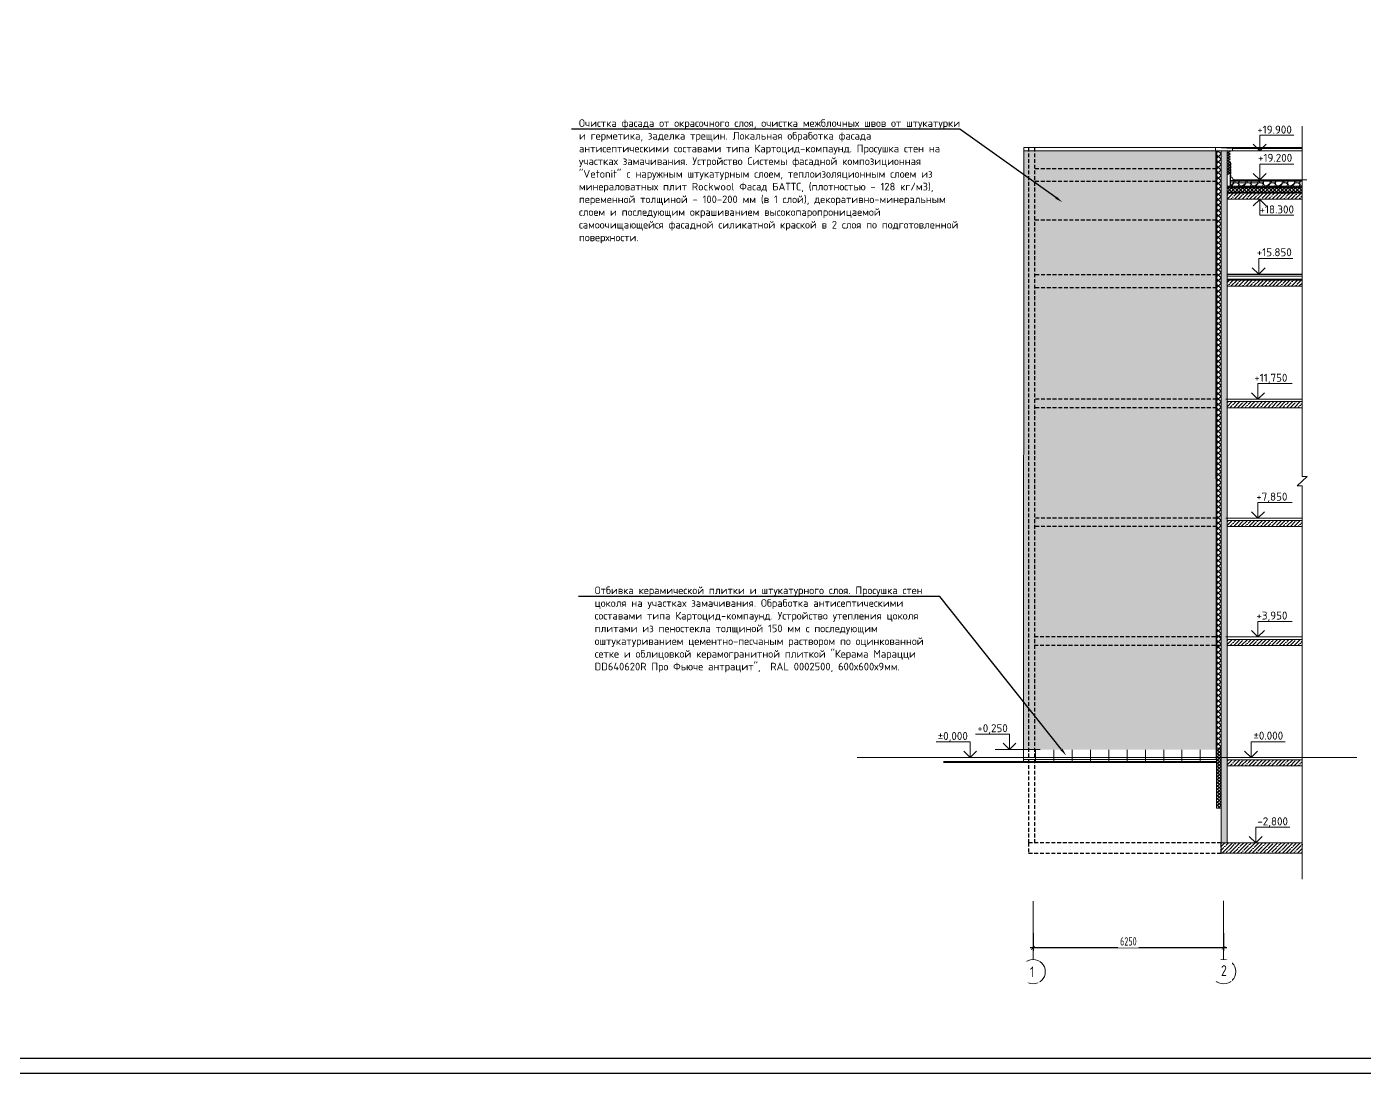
# Model space of a CAD drawing. Header units: millimetres. Extents: x -136099598 to 9192475, y 0 to 779331.
# Drawn here: x -113334 to -69466, y 242529 to 276854 of the extents above; entities that cross this region are included whole.
import ezdxf
from ezdxf import colors
from ezdxf.entities.mleader import LeaderData, LeaderLine
from ezdxf.math import Vec2, Vec3

# ---------------------------------------------------------------- set-up
doc = ezdxf.new("R2010")
doc.units = ezdxf.units.MM
doc.header["$MEASUREMENT"] = 0
doc.linetypes.add('01_base$0$DASHED2', pattern=[0.375, 0.25, -0.125])
doc.linetypes.add('DASHED', pattern=[19.05, 12.7, -6.35])
doc.layers.get('0').update_dxf_attribs({"color": 250, "lineweight": 9})
doc.layers.get('Defpoints').update_dxf_attribs({"color": 8})
for name, color, linetype, lineweight in [('!_Цоколь', 7, 'Continuous', 0), ('24_Фасад_разрез_тонкая', 7, 'Continuous', 9), ('_Фасад', 7, 'Continuous', 9), ('АР.РД_Выноски', 174, 'Continuous', 9), ('АР_Оси', 193, 'Continuous', 9), ('АР_тонкая линия', 250, 'Continuous', 0), ('пунктир', 251, 'Continuous', 13), ('СТЕНЫ кирпич ЛИДЕР', 250, 'Continuous', 15), ('Фасад_тонкие', 7, 'Continuous', 5), ('фасады', 7, 'Continuous', 9), ('Штриховка', 7, 'Continuous', 5), ('Штриховка в сечении', 7, 'Continuous', 18)]:
    doc.layers.add(name, color=color, linetype=linetype, lineweight=lineweight)
doc.layers.add('_RAMKA', color=7, linetype='Continuous')
doc.layers.add('PDF _0', color=7, linetype='Continuous')
doc.layers.add('RAL 90 10', color=7, linetype='Continuous', lineweight=0, true_color=0xf1ece1)
doc.styles.add('ICOCPEUR', font='isocpeur.ttf')
doc.styles.add('ISOCPEUR', font='isocpeur.ttf', dxfattribs={"width": 0.7})
doc.styles.add('PDF ISOCPEUR', font='isocpeur.ttf')
doc.styles.add('ГОСТ 2.304', font='isocpeur.ttf', dxfattribs={"width": 0.7})
doc.dimstyles.new('R_100', dxfattribs={"dimtxt": 270, "dimasz": 120, "dimexe": 100, "dimexo": 100, "dimgap": 80, "dimtad": 1, "dimdec": 0, "dimrnd": 5, "dimzin": 0, "dimdsep": 46, "dimtxsty": 'ISOCPEUR', "dimblk": 'ARCHTICK', "dimcen": 100, "dimdle": 100, "dimclrd": 256, "dimclre": 256, "dimclrt": 256, "dimadec": 0, "dimazin": 0, "dimtfac": 2, "dimtdec": 0, "dimtofl": 0, "dimtmove": 1, "dimatfit": 3, "dimfxl": 1, "dimtvp": 3, "dimtfill": 1, "dimtolj": 1, "dimtzin": 0, "dimarcsym": 0})

# ---------------------------------------------------------------- blocks, each defined once
blk = doc.blocks.new('_ArchTick')
at = {"color": 0, "linetype": 'ByBlock', "const_width": 0.15}
blk.add_lwpolyline([(-0.5, -0.5), (0.5, 0.5)], dxfattribs=at)
blk = doc.blocks.new('*D1795')
at = {"lineweight": -2, "ltscale": 150, "transparency": 16777216}
for p, q in [((-80327, 247119), (-80327, 246539)), ((-74077, 247122), (-74077, 246539)), ((-73977, 246639), (-80427, 246639))]:
    blk.add_line(p, q, dxfattribs=at)
at = {"layer": 'Defpoints', "color": 0, "ltscale": 150, "transparency": 16777216}
for p in [(-80327, 247219), (-74077, 247222), (-80327, 246639)]:
    blk.add_point(p, dxfattribs=at)
at = {"lineweight": -2, "ltscale": 150, "transparency": 16777216, "xscale": 120, "yscale": 120, "zscale": 120, "rotation": 180}
blk.add_blockref('_ArchTick', (-80327, 246639), dxfattribs=at)
at = {"lineweight": -2, "ltscale": 150, "transparency": 16777216, "xscale": 120, "yscale": 120, "zscale": 120}
blk.add_blockref('_ArchTick', (-74077, 246639), dxfattribs=at)
at = {"ltscale": 150, "transparency": 16777216, "insert": (-77202, 246854), "char_height": 270, "attachment_point": 5, "style": 'ISOCPEUR', "bg_fill": 3, "box_fill_scale": 1.25, "bg_fill_color": 256, "bg_fill_true_color": 13158600, "bg_fill_transparency": 0}
blk.add_mtext('\\A1;6250', dxfattribs=at)
blk = doc.blocks.new('A$C403bb9be')
at = {"ltscale": 100, "transparency": 33554687}
h = blk.add_hatch(dxfattribs=at)
h.set_pattern_fill('ANSI35', color=0, scale=700)
h.set_pattern_definition([(45, (-178928.05, -295344.57), (-123.74369, 123.74369), []), (45, (-178804.3, -295344.57), (-123.74369, 123.74369), [218.75, -43.75, 0, -43.75])])
h.paths.add_polyline_path([(-2, -2653), (2458, -2653), (2455, -2853), (-2, -2853)])
at = {"ltscale": 150}
for p, q in [((2456, -2452, -3), (-2, -2452, -2)), ((2456, -2462, -3), (-2, -2462, -2)), ((2456, -2524, -2), (-2, -2524)), ((2456, -2623, -3), (-2, -2623, -1))]:
    blk.add_line(p, q, dxfattribs=at)
at = {"layer": 'Фасад_тонкие', "lineweight": 0, "elevation": -2}
blk.add_lwpolyline([(2151, -1942), (1035, -1942), (1035, -2452), (822, -2244), (1035, -2452), (1244, -2244)], dxfattribs=at)
at = {"layer": 'фасады', "ltscale": 150, "elevation": -1}
blk.add_lwpolyline([(2456, -2853), (-2, -2853), (-2, -2653), (2456, -2653)], close=True, dxfattribs=at)
at = {"layer": 'PDF _0', "color": 18, "lineweight": 0, "true_color": 0x000000, "insert": (2117, -1867, -2), "char_height": 262.5, "attachment_point": 9, "style": 'PDF ISOCPEUR'}
blk.add_mtext('+15.850', dxfattribs=at)

msp = doc.modelspace()

# ---------------------------------------------------------------- hatches: boundary and pattern name
at = {"layer": '!_Цоколь', "lineweight": 0, "ltscale": 5, "true_color": 0x636466}
h = msp.add_hatch(dxfattribs=at)
h.set_pattern_fill('ANSI37', color=251, scale=4800, angle=45)
h.set_pattern_definition([(90, (753756.3, 42819.5), (-600, 1e-13), []), (180, (753756.3, 42819.5), (-2e-13, -600), [])])
h.paths.add_polyline_path([(-74321.8, 253139.9), (-80093.7, 253139.9), (-80093.7, 253144.2), (-80636.1, 253144.2), (-80635.8, 252727.1), (-74321.7, 252727.1)])
at = {"ltscale": 100, "transparency": 33554687}
h = msp.add_hatch(dxfattribs=at)
h.set_pattern_fill('ANSI35', color=0, scale=700)
h.set_pattern_definition([(45, (686884.18, -35784.45), (-123.743687, 123.743687), []), (45, (687007.93, -35784.45), (-123.743687, 123.743687), [218.75, -43.75, 0, -43.75])])
h.paths.add_polyline_path([(-74161.7, 272788.4), (-73961.7, 272789.8), (-73961.7, 250088.6), (-74161.7, 250089.1)])
h = msp.add_hatch(dxfattribs=at)
h.set_pattern_fill('ANSI35', color=0, scale=700)
h.set_pattern_definition([(45, (-206582.12, -21298.14), (-123.74369, 123.74369), []), (45, (-206458.37, -21298.14), (-123.74369, 123.74369), [218.75, -43.75, 0, -43.75])])
h.paths.add_polyline_path([(-73960, 271393.6), (-71500.2, 271393.6), (-71503.6, 271193.6), (-73960, 271193.6)])
h = msp.add_hatch(dxfattribs=at)
h.set_pattern_fill('ANSI35', color=0, scale=700)
h.set_pattern_definition([(45, (-252888.1, -28132.61), (-123.74369, 123.74369), []), (45, (-252764.35, -28132.61), (-123.74369, 123.74369), [218.75, -43.75, 0, -43.75])])
h.paths.add_polyline_path([(-73961.7, 264559.1), (-71501.9, 264559.1), (-71505.3, 264359.1), (-73961.7, 264359.1)])
h = msp.add_hatch(dxfattribs=at)
h.set_pattern_fill('ANSI35', color=0, scale=700)
h.set_pattern_definition([(45, (-252888.1, -32032.61), (-123.74369, 123.74369), []), (45, (-252764.35, -32032.61), (-123.74369, 123.74369), [218.75, -43.75, 0, -43.75])])
h.paths.add_polyline_path([(-73961.7, 260659.1), (-71501.9, 260659.1), (-71505.3, 260459.1), (-73961.7, 260459.1)])
h = msp.add_hatch(dxfattribs=at)
h.set_pattern_fill('ANSI35', color=0, scale=700)
h.set_pattern_definition([(45, (-252888.1, -35932.61), (-123.74369, 123.74369), []), (45, (-252764.35, -35932.61), (-123.74369, 123.74369), [218.75, -43.75, 0, -43.75])])
h.paths.add_polyline_path([(-73961.7, 256759.1), (-71501.9, 256759.1), (-71505.3, 256559.1), (-73961.7, 256559.1)])
h = msp.add_hatch(dxfattribs=at)
h.set_pattern_fill('ANSI35', color=0, scale=700)
h.set_pattern_definition([(45, (-252888.1, -39882.61), (-123.74369, 123.74369), []), (45, (-252764.35, -39882.61), (-123.74369, 123.74369), [218.75, -43.75, 0, -43.75])])
h.paths.add_polyline_path([(-73961.7, 252809.1), (-71501.9, 252809.1), (-71505.3, 252609.1), (-73961.7, 252609.1)])
h = msp.add_hatch(dxfattribs=at)
h.set_pattern_fill('ANSI35', color=0, scale=700)
h.set_pattern_definition([(45, (145637.13, -35604.45), (-123.74369, 123.74369), []), (45, (145760.87, -35604.45), (-123.74369, 123.74369), [218.75, -43.75, 0, -43.75])])
h.paths.add_polyline_path([(-74161.7, 249749.1), (-71501.4, 249748.3), (-71501.4, 250088.3), (-74161.7, 250089.1)])
at = {"layer": 'RAL 90 10', "ltscale": 100, "transparency": 33554687}
h = msp.add_hatch(color=256, dxfattribs=at)
h.dxf.hatch_style = 1
h.paths.add_polyline_path([(-74321.8, 272796.4), (-80636.1, 272796.7), (-80636.1, 253144.2), (-74321.7, 253146.6)])
at = {"layer": 'Штриховка', "transparency": 33554636}
h = msp.add_hatch(dxfattribs=at)
h.set_pattern_fill('ANSI37', color=256, scale=1000)
h.set_pattern_definition([(45, (-249525.59, -30662.62), (-88.388348, 88.388348), []), (135, (-249525.59, -30662.62), (-88.388348, -88.388348), [])])
h.paths.add_polyline_path([(-74311.7, 253192.9), (-74161.7, 253192.8), (-74161.7, 272789.1), (-74311.7, 272789.2)])
h = msp.add_hatch(dxfattribs=at)
h.set_pattern_fill('ANSI37', color=256, scale=500)
h.set_pattern_definition([(45, (195296.556, -34604.433), (-44.194174, 44.194174), []), (135, (195296.556, -34604.433), (-44.194174, -44.194174), [])])
h.paths.add_polyline_path([(-73961.7, 272789.1), (-73861.7, 272789.1), (-73863.4, 272005.2), (-73961.7, 272005.2)])
h = msp.add_hatch(dxfattribs=at)
h.set_pattern_fill('ANSI37', color=256, scale=500)
h.set_pattern_definition([(45, (183622.99, -55910.76), (-44.194174, 44.194174), []), (135, (183622.99, -55910.76), (-44.194174, -44.194174), [])])
h.paths.add_polyline_path([(-73960.7, 271624.7), (-71500.9, 271624.7), (-71503.6, 271565.5), (-73960, 271565.5)])
h = msp.add_hatch(dxfattribs=at)
h.set_pattern_fill('ANSI37', color=256, scale=700)
h.set_pattern_definition([(45, (183622.99, -56052.66), (-61.871843, 61.871843), []), (135, (183622.99, -56052.66), (-61.871843, -61.871843), [])])
h.paths.add_polyline_path([(-73960.7, 271565.5), (-71500.9, 271565.5), (-71503.6, 271423.6), (-73960, 271423.6)])
h = msp.add_hatch(dxfattribs=at)
h.set_pattern_fill('ANSI37', color=256, scale=600)
h.set_pattern_definition([(45, (200647.205, -23925.39), (-53.033009, 53.033009), []), (135, (200647.205, -23925.39), (-53.033009, -53.033009), [])])
h.paths.add_polyline_path([(-74311.7, 251227.6), (-74161.7, 251227.5), (-74161.7, 253196.1), (-74311.7, 253196.3)])
at = {"layer": 'Штриховка в сечении', "ltscale": 2, "transparency": 33554636}
h = msp.add_hatch(dxfattribs=at)
h.set_pattern_fill('GRAVEL', color=256, scale=400)
h.set_pattern_definition([(228.0127875, (183910.992, -55652.66), (-3200, -3600), [53.8144, -5327.6352]), (184.9697407, (183874.992, -55692.66), (4800, 400), [92.3472, -9142.3699]), (132.510447, (183782.992, -55700.66), (4000, -4400), [65.1152, -6446.41304]), (267.273689, (183626.992, -55800.66), (400, 8000), [84.0952, -8325.4232]), (292.833654, (183622.992, -55884.66), (-2000, 4800), [82.462, -8163.74925]), (357.273689, (183654.992, -55960.66), (-8000, 400), [84.0952, -8325.4232]), (37.6942405, (183738.992, -55964.66), (-5200, -4000), [111.2116, -11009.93942]), (72.2553284, (183826.992, -55896.66), (2800, 8800), [104.9952, -10394.5286]), (121.4295656, (183858.992, -55796.66), (-3200, 5200), [84.38, -8353.62924]), (175.236358, (183814.992, -55724.66), (4400, -400), [96.3328, -4720.30503]), (222.3974378, (183718.992, -55716.66), (-4800, -4400), [124.5792, -12333.35]), (138.814075, (184022.992, -55804.66), (-2800, 2400), [42.5204, -4209.53793]), (171.4692344, (183990.992, -55776.66), (5200, -800), [80.8948, -8008.60457]), (225, (183911, -55764.66), (-4e-14, -400), [56.5684, -509.11702]), (203.19859, (183882.99, -55716.66), (2000, 800), [30.4632, -3015.84604]), (291.80141, (183854.99, -55728.66), (-400, 1200), [43.0812, -2110.98472]), (30.963757, (183870.99, -55768.66), (1200, 800), [69.9716, -2262.40916]), (161.56505, (183930.99, -55732.66), (800, -400), [50.5964, -1214.31466]), (16.3895403, (183622.992, -55728.66), (4000, 1200), [70.88, -7017.13806]), (70.346176, (183690.992, -55708.66), (-1600, -4400), [59.4644, -5886.9631]), (293.19859, (183930.99, -55652.66), (-800, 2000), [60.926, -2985.38324]), (343.6104597, (183954.992, -55708.66), (-4000, 1200), [70.88, -7017.13806]), (339.443955, (183622.992, -55976.66), (-2000, 800), [68.352, -3349.2495]), (294.7751406, (183686.992, -56000.66), (-2000, 4400), [57.2712, -5669.85723]), (66.80141, (183934.99, -56052.66), (800, 2000), [60.926, -2985.38324]), (17.3540246, (183958.992, -55996.66), (-5200, -1600), [67.0524, -6638.16945]), (69.443955, (183738.992, -56052.66), (-800, -2000), [34.176, -3383.4255]), (101.309932, (183910.99, -56052.66), (-400, 1600), [20.396, -2019.2118]), (165.963757, (183906.99, -56032.66), (1200, -400), [82.462, -1566.78025]), (186.009006, (183826.992, -56012.66), (4000, 400), [76.42, -7565.56927]), (303.690068, (183870.99, -55804.66), (-400, 800), [57.6888, -1384.5317]), (353.1572266, (183902.992, -55852.66), (6800, -800), [100.7176, -9971.02505]), (60.945396, (184002.992, -55864.66), (-1600, -2800), [41.1824, -4077.06966]), (90, (184023, -55828.66), (-400, 400), [24, -376]), (120.256437, (183818.992, -56000.66), (1600, -2800), [55.5696, -5501.408]), (48.0127875, (183790.992, -55952.66), (3200, 3600), [107.6288, -5273.8208]), (0, (183863, -55872.66), (400, 400), [104, -296]), (325.3048465, (183966.992, -55872.66), (4000, -2800), [63.2456, -6261.30972]), (254.054604, (184018.99, -55908.66), (-400, -1600), [58.2408, -2853.80316]), (207.6459754, (184002.992, -55964.66), (-7600, -4000), [94.826, -9387.78967]), (175.4260787, (183918.992, -56008.66), (-5200, 400), [100.3196, -9931.62936])])
h.paths.add_polyline_path([(-73850, 271788.6), (-71500.2, 271788.6), (-71503.6, 271624.7), (-73850, 271624.7)])

# ---------------------------------------------------------------- linework, layer by layer
at = {"ltscale": 150}
for p, q in [((-73787.7, 272862.4), (-71502.7, 272862.4)), ((-71501.9, 271624.7, 2), (-73960, 271624.7, 3.9)), ((-71501.9, 271565.5, 2), (-73959.7, 271565.5, 2)), ((-71501.9, 271808.6, 2), (-73850, 271808.6, 5.3)), ((-71501.9, 271788.6, 2), (-73850, 271788.6, 5.3)), ((-73786.1, 271834.5, 2.8), (-71352.3, 271834.5, 2.8)), ((-71501.9, 271423.6, 2), (-73960, 271423.6, 3.9)), ((-71503.6, 264639.1, 2), (-73961.7, 264639.1, 2)), ((-71503.6, 260739.1, 2), (-73961.7, 260739.1, 2)), ((-71503.6, 256839.1, 2), (-73961.7, 256839.1, 2)), ((-80093.7, 253144.2, 2.2), (-80636.1, 253144.2, 1.9)), ((-71503.6, 252889.1, 2), (-73961.7, 252889.1, 2))]:
    msp.add_line(p, q, dxfattribs=at)
at = {"color": 5, "ltscale": 150}
for p, q in [((-73860, 272408.6, 2), (-73860, 271624.7, 3.8)), ((-73850, 272408.6, 2), (-73850, 271624.7, 3.8))]:
    msp.add_line(p, q, dxfattribs=at)
at = {"layer": '24_Фасад_разрез_тонкая', "linetype": 'DASHED', "lineweight": 30, "ltscale": 5, "elevation": 2}
msp.add_lwpolyline([(-71501.9, 271808.6), (-73709.8, 271808.6), (-73839.7, 271932.1), (-73839.7, 272408.6)], dxfattribs=at)
at = {"layer": '_RAMKA', "ltscale": 100}
for points in [[(-9566.1, 242529), (-9566.1, 326529), (-128366.1, 326529), (-128366.1, 242529)], [(-10066.1, 243029), (-10066.1, 326029), (-126366.1, 326029), (-126366.1, 243029)]]:
    msp.add_lwpolyline(points, close=True, dxfattribs=at)
at = {"layer": '_Фасад', "lineweight": 0}
for p, q in [((-73823.7, 271733.6, 0.8), (-72888.7, 271733.6, 0.8)), ((-74001.1, 264639.1, 2), (-73066.1, 264639.1, 2)), ((-74001.1, 260739.1, 2), (-73066.1, 260739.1, 2)), ((-74001.1, 256839.1, 2), (-73066.1, 256839.1, 2)), ((-80636.1, 253144.2, 1.9), (-81571.1, 253144.2, 1.9)), ((-81926.6, 252889.1), (-82861.6, 252889.1))]:
    msp.add_line(p, q, dxfattribs=at)
at = {"layer": 'Defpoints', "color": 2, "linetype": '01_base$0$DASHED2', "ltscale": 500}
for p, q in [((-80476.1, 272889.1), (-80476.1, 250089.1, 2)), ((-80276.1, 272889.1), (-80276.1, 250089.1, 2)), ((-74321.9, 272189.1, 2), (-80276.1, 272189.1, 2)), ((-74321.9, 271774.1, 2), (-80276.1, 271774.1, 2)), ((-74321.9, 270514.1, 2), (-80276.1, 270514.1, 2)), ((-74311.7, 268714.1), (-80276.1, 268714.1)), ((-74311.7, 268289.1), (-80276.1, 268289.1)), ((-74311.7, 264639.1), (-80276.1, 264639.1)), ((-74311.7, 264359.1), (-80276.1, 264359.1)), ((-74311.7, 260739.1), (-80276.1, 260739.1)), ((-74311.7, 260459.1), (-80276.1, 260459.1)), ((-74161.7, 256839.1), (-80276.1, 256839.1)), ((-74161.7, 256559.1), (-80276.1, 256559.1))]:
    msp.add_line(p, q, dxfattribs=at)
at = {"layer": 'Defpoints', "color": 2, "linetype": '01_base$0$DASHED2', "ltscale": 500, "elevation": 2}
msp.add_lwpolyline([(-74161.7, 250089.1), (-80475.4, 250089.1), (-80475.4, 249749.1), (-74161.7, 249749.1)], close=True, dxfattribs=at)
at = {"layer": 'АР_Оси', "color": 6}
for p, q in [((-80327, 246261.6), (-80327, 248175.9)), ((-74077, 246261.6), (-74077, 248182.9))]:
    msp.add_line(p, q, dxfattribs=at)
for centre in [(-80327, 245861.6), (-74077, 245861.6)]:
    msp.add_circle(centre, 400, dxfattribs=at)
at = {"layer": 'АР_тонкая линия', "color": 1, "ltscale": 100}
msp.add_line((-86097.9, 252889.1, 2), (-69712.8, 252889.1, 2), dxfattribs=at)
at = {"layer": 'АР_тонкая линия', "color": 3, "lineweight": 40, "ltscale": 100}
msp.add_line((-74311.7, 252727.1, 2), (-83266.7, 252727.1, 2), dxfattribs=at)
at = {"layer": 'пунктир', "linetype": '01_base$0$DASHED2', "ltscale": 500}
msp.add_line((-74161.7, 252889.1), (-80276.1, 252889.1), dxfattribs=at)
at = {"layer": 'СТЕНЫ кирпич ЛИДЕР', "lineweight": 25, "ltscale": 100, "elevation": 2}
for points in [[(-74321.9, 262029.2), (-74321.9, 272789.2), (-74311.7, 272789.2), (-74311.7, 252143.3)], [(-74321.7, 262019.2), (-74321.7, 252807.1)]]:
    msp.add_lwpolyline(points, dxfattribs=at)
at = {"layer": 'СТЕНЫ кирпич ЛИДЕР', "ltscale": 100, "elevation": 2}
for points in [[(-73961.7, 272789.1), (-74161.7, 272789.1), (-74161.7, 250089.1), (-73961.7, 250089.1)], [(-71501.4, 250088.4), (-74161.7, 250089.1), (-74161.7, 249749.1), (-71501.4, 249748.4)]]:
    msp.add_lwpolyline(points, close=True, dxfattribs=at)
at = {"layer": 'Фасад_тонкие', "lineweight": 0}
for points in [[(-71774.7, 273299.1), (-72890.4, 273299.1), (-72890.4, 272789.1), (-73103.7, 272998), (-72890.4, 272789.1), (-72681.5, 272998)], [(-71774.7, 272346), (-72890.4, 272346), (-72890.4, 271836.1), (-73103.7, 272045), (-72890.4, 271836.1), (-72681.5, 272045)]]:
    msp.add_lwpolyline(points, dxfattribs=at)
for points, elevation in [([(-71774.7, 270679.2), (-72890.4, 270679.2), (-72890.4, 271189.1), (-73103.7, 270980.2), (-72890.4, 271189.1), (-72681.5, 270980.2)], 0.8), ([(-71835, 265149), (-72950.7, 265149), (-72950.7, 264639.1), (-73164.1, 264848), (-72950.7, 264639.1), (-72741.8, 264848)], 2), ([(-71835, 261249), (-72950.7, 261249), (-72950.7, 260739.1), (-73164.1, 260948), (-72950.7, 260739.1), (-72741.8, 260948)], 2), ([(-71835, 257349), (-72950.7, 257349), (-72950.7, 256839.1), (-73164.1, 257048), (-72950.7, 256839.1), (-72741.8, 257048)], 2), ([(-82219.3, 253654.1), (-81103.6, 253654.1), (-81103.6, 253144.2), (-80890.3, 253353.1), (-81103.6, 253144.2), (-81312.6, 253353.1)], 1.9), ([(-82394.1, 252889.1), (-82394.1, 253399), (-83509.8, 253399)], 0), ([(-83509.8, 253399), (-82394.1, 253399), (-82394.1, 252889.1), (-82180.7, 253098), (-82394.1, 252889.1), (-82603, 253098)], 0), ([(-72061.3, 253399), (-73177, 253399), (-73177, 252889.1), (-73390.3, 253098), (-73177, 252889.1), (-72968.1, 253098)], 2), ([(-71911.3, 250598.8), (-73027, 250598.8), (-73027, 250088.8), (-73240.3, 250297.7), (-73027, 250088.8), (-72818.1, 250297.7)], 2)]:
    msp.add_lwpolyline(points, dxfattribs=dict(at, elevation=elevation))
at = {"layer": 'фасады', "ltscale": 150}
msp.add_line((-80636.1, 272889.1), (-80646.9, 252727.1, 1.9), dxfattribs=at)
at = {"layer": 'фасады', "ltscale": 150, "elevation": 2}
msp.add_lwpolyline([(-71503.6, 273596.4), (-71503.6, 262106.6), (-71340.9, 262106.6), (-71665.9, 261797.7), (-71503.6, 261797.7), (-71501.2, 248899.2)], dxfattribs=at)
at = {"layer": 'фасады', "ltscale": 150}
for points, elevation in [([(-71502.7, 272889.1), (-80636.1, 272889.1), (-80636.1, 272789.1), (-71502.7, 272789.1)], 0), ([(-71501.9, 271193.6), (-73960, 271193.6), (-73960, 271393.6), (-71501.9, 271393.6)], 2), ([(-71503.6, 264359.1), (-73961.7, 264359.1), (-73961.7, 264559.1), (-71503.6, 264559.1)], 2), ([(-71503.6, 260459.1), (-73961.7, 260459.1), (-73961.7, 260659.1), (-71503.6, 260659.1)], 2), ([(-71503.6, 256559.1), (-73961.7, 256559.1), (-73961.7, 256759.1), (-71503.6, 256759.1)], 2), ([(-74161.7, 253189.9), (-74311.7, 253189.9), (-74311.7, 251227.6), (-74161.7, 251227.6)], 2), ([(-71503.6, 252609.1), (-73961.7, 252609.1), (-73961.7, 252809.1), (-71503.6, 252809.1)], 2)]:
    msp.add_lwpolyline(points, close=True, dxfattribs=dict(at, elevation=elevation))
msp.add_lwpolyline([(-73787.7, 272789.1), (-73787.7, 272862.4), (-74345.5, 272889.1), (-74345.5, 272789.1)], dxfattribs=at)
msp.add_lwpolyline([(-73787.7, 272789.1), (-73787.7, 272862.4), (-74345.5, 272889.1), (-74345.5, 272789.1)], dxfattribs=at)

# ---------------------------------------------------------------- block references
at = {"color": 18, "ltscale": 150, "true_color": 0x000000}
msp.add_blockref('A$C403bb9be', (-73960, 271193.6, 2), dxfattribs=at)

# ---------------------------------------------------------------- texts
at = {"layer": 'PDF _0', "color": 18, "lineweight": 0, "true_color": 0x000000, "char_height": 262.49, "style": 'PDF ISOCPEUR'}
for s, insert, attachment_point in [('+19.900', (-71841.5, 273349.1), 9), ('+19.200', (-71829.4, 272423.8), 9), ('+18.300', (-71770.4, 270993.3, 0.9), 3), ('+11,750', (-71986, 265149, 2), 9), ('+7,850', (-71986, 261249, 2), 9), ('+3,950', (-71986, 257349, 2), 9), ('+0,250', (-81157.8, 253654.1, 1.9), 9), ('%%P0.000', (-73100.7, 253471.1, 2), 7), ('-2,800', (-72972.8, 250598.8, 2), 7)]:
    msp.add_mtext(s, dxfattribs=dict(at, insert=insert, attachment_point=attachment_point))
at = {"layer": 'PDF _0', "color": 18, "lineweight": 0, "true_color": 0x000000, "insert": (-83455.7, 253399, 0), "char_height": 262.49, "attachment_point": 7, "rotation": 359.99739, "style": 'PDF ISOCPEUR'}
msp.add_mtext('%%P0,000', dxfattribs=at)

# ---------------------------------------------------------------- leaders
at = {"layer": 'АР.РД_Выноски'}
ml = msp.add_multileader_mtext('Standard', dxfattribs=at)
ml.set_content('\\A1;Очистка фасада от окрасочного слоя, очистка межблочных швов от штукатурки и герметика, заделка трещин. Локальная обработка фасада антисептическими составами типа Картоцид-компаунд. Просушка стен на участках замачивания. Устройство Системы фасадной композиционная "Vetonit" c наружным штукатурным слоем, теплоизоляционным слоем из минераловатных плит Rockwool Фасад БАТТС, (плотностью - 128 кг/м3), переменной толщиной - 100-200 мм (в 1 слой), декоративно-минеральным слоем и последующим окрашиванием высокопаропроницаемой самоочищающейся фасадной силикатной краской в 2 слоя по подготовленной поверхности. ', color=256, style='ICOCPEUR')
ml.set_leader_properties(color=256)
ml.build(insert=Vec2(0, 0))
ml.multileader.update_dxf_attribs({"text_left_attachment_type": 6, "text_right_attachment_type": 6, "dogleg_length": 100, "arrow_head_size": 250})
ctx = ml.context
ctx.base_point, ctx.char_height, ctx.arrow_head_size, ctx.landing_gap_size, ctx.plane_origin = Vec3(-95247.5, 273494.1, 2), 250, 250, 25, Vec3(-85977.5, 277234, 2)
ctx.left_attachment, ctx.right_attachment = 6, 6
notes = []
notes.append((ctx, [(1, (1, 1, 0), (-82735, 273494.1, 2), (-1, 0), 100, [(0, [(-79372.7, 271105.3, 2)], 0, [])])]))
ctx.mtext.insert, ctx.mtext.width, ctx.mtext.defined_height, ctx.mtext.flow_direction = Vec3(-95222.5, 273819.1, 2), 12480.06, 6294.2, 5
ml = msp.add_multileader_mtext('Standard', dxfattribs=at)
ml.set_content('\\A1;Отбивка керамической плитки и штукатурного слоя. Просушка стен цоколя на участках замачивания. Обработка антисептическими составами типа Картоцид-компаунд. Устройство утепления цоколя плитами из пеностекла толщиной 150 мм с последующим оштукатуриванием цементно-песчаным раствором по оцинкованной сетке и облицовкой керамогранитной плиткой "Керама Марацци DD640620R Про Фьюче антрацит", {\\A0; RAL 0002500}, 600х600х9мм.', color=256, style='ICOCPEUR')
ml.set_leader_properties()
ml.build(insert=Vec2(0, 0))
ml.multileader.update_dxf_attribs({"text_left_attachment_type": 6, "text_right_attachment_type": 6, "dogleg_length": 100, "arrow_head_size": 250})
ctx = ml.context
ctx.base_point, ctx.char_height, ctx.arrow_head_size, ctx.landing_gap_size, ctx.plane_origin = Vec3(-94732, 258168.9, 2), 250, 250, 25, Vec3(-69137.3, 249438.5, 2)
ctx.left_attachment, ctx.right_attachment = 6, 6
notes.append((ctx, [(1, (1, 1, 0), (-83385.4, 258168.9, 2), (-1, 0), 346.6, [(0, [(-79238.8, 252950.9, 2)], 0, [])])]))
ctx.mtext.insert, ctx.mtext.width, ctx.mtext.flow_direction = Vec3(-94707, 258493.9, 2), 11369.417, 5
for ctx, leaders in notes:
    for number, flags, end, landing, length, lines in leaders:
        leader = LeaderData()
        leader.index, (leader.has_last_leader_line, leader.has_dogleg_vector, leader.attachment_direction) = number, flags
        leader.last_leader_point, leader.dogleg_vector, leader.dogleg_length = Vec3(end), Vec3(landing), length
        for number, points, colour, breaks in lines:
            line = LeaderLine()
            line.index, line.vertices, line.color, line.breaks = number, Vec3.list(points), colors.encode_raw_color(colour), breaks
            leader.lines.append(line)
        ctx.leaders.append(leader)

# ---------------------------------------------------------------- next in the draw order: texts
at = {"layer": 'АР_Оси', "color": 6, "char_height": 350, "width": 370.762, "attachment_point": 3, "line_spacing_factor": 1.149209, "style": 'ГОСТ 2.304', "bg_fill": 2}
for s, insert in [('{\\W0.8;1}', (-80286.5, 246029.9)), ('{\\W0.8;2}', (-73973, 246071.1))]:
    msp.add_mtext(s, dxfattribs=dict(at, insert=insert))

# ---------------------------------------------------------------- next in the draw order: dimensions: what is measured, and where the dimension line sits
at = {"color": 240, "ltscale": 150, "true_color": 0xed1f24}
dim = msp.add_linear_dim(base=(-80327, 246639.3), p1=(-74077, 247222.2), p2=(-80327, 247218.8), dimstyle='R_100', override={"dimpost": '\\X', "dimfxl": 5, "dimarcsym": 1}, dxfattribs=at)
dim.commit()
dim.dimension.update_dxf_attribs({"geometry": '*D1795', "text_midpoint": (-77202, 246854.3)})

doc.saveas('drawing.dxf')
